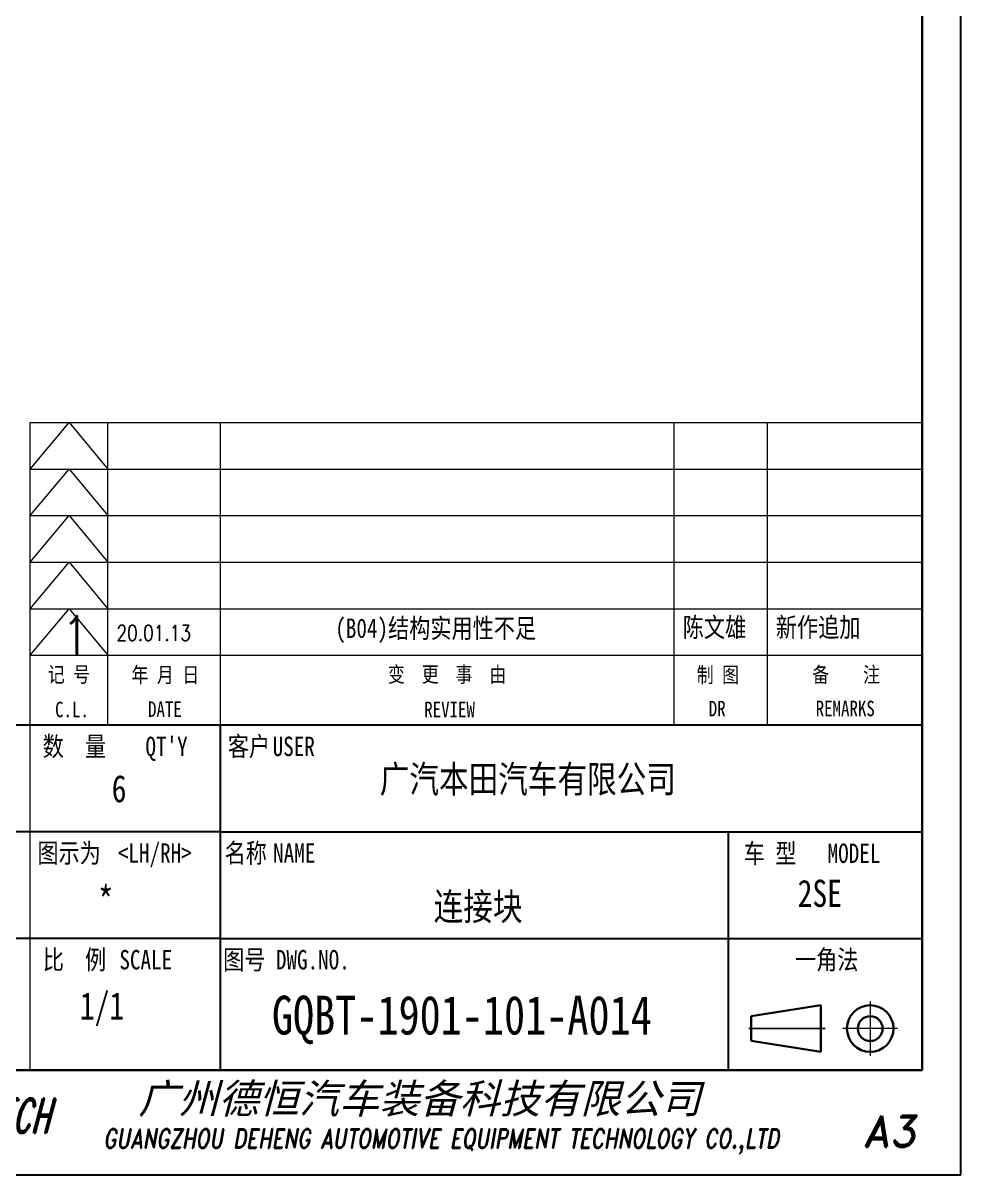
# Model space of a CAD drawing. Header units: millimetres. Extents: x 9230 to 30874, y -310 to 1935.
# Drawn here: x 30753.1 to 30874, y -309.5 to -161 of the extents above; entities that cross this region are included whole.
import ezdxf
from ezdxf.enums import TextEntityAlignment as Align

# ---------------------------------------------------------------- set-up
doc = ezdxf.new("R2010")
doc.units = ezdxf.units.MM
doc.linetypes.add('CENTER', pattern=[2, 1.25, -0.25, 0.25, -0.25])
doc.linetypes.add('DOT2', pattern=[0.125, 0, -0.125])
doc.layers.add('DIM', color=3, linetype='Continuous', lineweight=20)
doc.layers.add('图框', color=7, linetype='Continuous', lineweight=15)
doc.layers.add('YOUSHI', color=7, linetype='Continuous')
doc.layers.add('图\\M+19E79\\M+195B6\\M+18E9A', color=7, linetype='Continuous')
doc.styles.add('\\M+1955C\\M+191E8\\M+19793', font='Mingliu.ttf')
doc.styles.add('DIM', font='simplex.shx', dxfattribs={"width": 0.8, "bigfont": 'bigfont.shx'})
doc.styles.add('STYLE1', font='')
doc.styles.add('国标', font='simfang.ttf', dxfattribs={"width": 0.8})
doc.styles.add('宋体', font='', dxfattribs={"width": 0.8, "height": 5})
doc.styles.add('标题\\M+18E9A', font='romand.shx', dxfattribs={"oblique": 10, "bigfont": 'bigfont.shx'})
doc.styles.get('STYLE1').set_extended_font_data('SimSun')
doc.styles.get('宋体').set_extended_font_data('SimSun')

# ---------------------------------------------------------------- blocks, each defined once
blk = doc.blocks.new('标题栏')
at = {"layer": 'YOUSHI', "color": 3, "style": '\\M+1955C\\M+191E8\\M+19793'}
for tag, height, p in [("C'L-5", 2.5, (1949.09, 1139.57)), ('DATE-5', 2.5, (1961.62, 1139.57)), ('REVIEW-5', 2.5, (1997.84, 1139.57)), ('DR-5', 2.5, (2033.09, 1139.57)), ('REMARKS-5', 2.5, (2048.69, 1139.57)), ("C'L-4", 2.5, (1949.09, 1133.57)), ('DATE-4', 2.5, (1961.62, 1133.57)), ('REVIEW-4', 2.5, (1997.84, 1133.57)), ('DR-4', 2.5, (2033.09, 1133.57)), ('REMARKS-4', 2.5, (2048.69, 1133.57)), ("C'L-3", 2.5, (1949.09, 1127.57)), ('REMARKS-3', 2.5, (2048.69, 1127.57)), ('DATE-3', 2.5, (1961.62, 1127.57)), ('REVIEW-3', 2.5, (1997.84, 1127.57)), ('DR-3', 2.5, (2033.09, 1127.57)), ("C'L-2", 2.5, (1949.09, 1121.57)), ('DATE-2', 2.5, (1961.62, 1121.57)), ('REVIEW-2', 2.5, (1997.84, 1121.57)), ('DR-2', 2.5, (2033.09, 1121.57)), ('REMARKS-2', 2.5, (2048.69, 1121.57)), ("C'L-1", 2.5, (1949.09, 1115.57)), ('DATE-1', 2.5, (1961.62, 1115.57)), ('REVIEW-1', 2.5, (1997.84, 1115.57)), ('DR-1', 2.5, (2033.09, 1115.57)), ('REMARKS-1', 2.5, (2048.69, 1115.57)), ('USER', 3.5, (2018.01, 1099.18)), ("SG'TREAT", 3.5, (1927.72, 1096.01)), ('SCALE', 3.5, (1956.51, 1092.66)), ('NAME1', 3.5, (2003.1, 1087.12)), ("QT'Y", 3.5, (2045.63, 1083.44)), ('MATERIAL', 3.5, (1894.84, 1081.58)), ('NAME2', 3.5, (2003.1, 1080.73)), ('HARDBESS', 3.5, (1933.03, 1079.43)), ('MODEL', 3.5, (1956.2, 1069.8)), ("CHK'D", 3.5, (1889.07, 1067.55)), ('DESIGN', 3.5, (1908.36, 1067.55)), ('DRAW', 3.5, (1930.79, 1068.34)), ("DWG'NO", 3.5, (2000.2, 1066.34)), ('DATE', 1.75, (1935.74, 1062.41))]:
    blk.add_attdef(tag, text='', height=height, dxfattribs=at).set_placement(p, align=Align.CENTER)
blk = doc.blocks.new('GZDEH零件A3图框V01版')
at = {"color": 2, "linetype": 'ByBlock', "lineweight": 30}
for p, q in [((3250.44, -1825.99), (3259.44, -1824.59)), ((3259.44, -1830.59), (3259.44, -1824.59)), ((3250.44, -1825.99), (3250.44, -1829.19)), ((3250.44, -1829.19), (3259.44, -1830.59))]:
    blk.add_line(p, q, dxfattribs=at)
at = {"color": 1, "linetype": 'CENTER', "lineweight": 5, "ltscale": 16.256}
for p, q in [((3265.79, -1824.07), (3265.79, -1831.11)), ((3269.31, -1827.59), (3262.27, -1827.59))]:
    blk.add_line(p, q, dxfattribs=at)
at = {"color": 1, "linetype": 'CENTER', "lineweight": 5, "ltscale": 9.144}
for p, q in [((3259.96, -1827.59), (3250.14, -1827.59)), ((3250.14, -1827.59), (3259.96, -1827.59))]:
    blk.add_line(p, q, dxfattribs=at)
at = {"color": 2, "linetype": 'ByBlock', "lineweight": 30}
for radius in [3, 1.6]:
    blk.add_circle((3265.79, -1827.59), radius, dxfattribs=at)
at = {"layer": 'Defpoints', "linetype": 'Continuous'}
for p, q in [((3277.49, -1846.46), (3277.49, -1549.46)), ((2857.49, -1846.46), (3277.49, -1846.46))]:
    blk.add_line(p, q, dxfattribs=at)
at = {"layer": '图\\M+19E79\\M+195B6\\M+18E9A', "linetype": 'Continuous', "lineweight": 30}
for p, q in [((3272.49, -1832.96), (3272.49, -1554.46)), ((2882.49, -1832.96), (3272.49, -1832.96))]:
    blk.add_line(p, q, dxfattribs=at)
at = {"layer": '图\\M+19E79\\M+195B6\\M+18E9A', "color": 7}
blk.add_line((3272.49, -1788.46), (3092.49, -1788.46), dxfattribs=at)
at = {"layer": '图\\M+19E79\\M+195B6\\M+18E9A', "color": 9}
for p, q in [((3272.49, -1788.46), (3092.49, -1788.46)), ((3181.99, -1788.46), (3181.99, -1832.96)), ((3181.99, -1802.21), (3092.49, -1802.21)), ((3181.99, -1802.21), (3272.49, -1802.21)), ((3247.49, -1802.21), (3247.49, -1832.96)), ((3261.96, -1805.54), (3261.96, -1805.54)), ((3181.99, -1815.96), (3092.49, -1815.96)), ((3181.99, -1815.96), (3272.49, -1815.96))]:
    blk.add_line(p, q, dxfattribs=at)
at = {"layer": '图框', "color": 7}
for p, q in [((3157.49, -1749.46), (3272.49, -1749.46)), ((3157.49, -1832.96), (3157.49, -1749.46))]:
    blk.add_line(p, q, dxfattribs=at)
at = {"layer": '图框', "color": 9}
for p, q in [((3157.49, -1755.46), (3162.49, -1749.46)), ((3162.49, -1749.46), (3167.49, -1755.46)), ((3167.49, -1788.46), (3167.49, -1749.46)), ((3240.49, -1788.46), (3240.49, -1749.46)), ((3252.49, -1749.46), (3252.49, -1788.46)), ((3157.49, -1755.46), (3272.49, -1755.46)), ((3157.49, -1761.46), (3162.49, -1755.46)), ((3162.49, -1755.46), (3167.49, -1761.46)), ((3157.49, -1761.46), (3272.49, -1761.46)), ((3157.49, -1767.46), (3162.49, -1761.46)), ((3162.49, -1761.46), (3167.49, -1767.46)), ((3157.49, -1767.46), (3272.49, -1767.46)), ((3157.49, -1773.46), (3162.49, -1767.46)), ((3162.49, -1767.46), (3167.49, -1773.46)), ((3157.49, -1773.46), (3272.49, -1773.46)), ((3157.49, -1779.46), (3162.49, -1773.46)), ((3162.49, -1773.46), (3167.49, -1779.46)), ((3157.49, -1779.46), (3272.49, -1779.46))]:
    blk.add_line(p, q, dxfattribs=at)
at = {"layer": '图框', "color": 9, "linetype": 'Continuous'}
blk.add_line((3181.99, -1749.46), (3181.99, -1832.96), dxfattribs=at)
at = {"layer": '图\\M+19E79\\M+195B6\\M+18E9A', "color": 9, "style": '国标', "width": 0.8}
for s, p in [('数  量', (3159.08, -1792.46)), ("QT'Y ", (3172.34, -1792.46)), ('图示为', (3158.41, -1806.21)), ('<LH/RH>', (3168.78, -1806.21)), ('名称\u3000', (3182.54, -1806.21)), ('NAME', (3188.8, -1806.21)), ('比  例\u3000', (3159.1, -1819.96)), ('SCALE', (3168.98, -1819.96)), ('图号', (3182.36, -1819.96)), ('DWG.NO.', (3189.16, -1819.96)), ('一角法', (3256.08, -1819.96))]:
    blk.add_text(s, height=2.5, dxfattribs=at).set_placement(p)
for s, p in [('客户', (3185.68, -1792.46)), ('USER', (3191.46, -1792.46))]:
    blk.add_text(s, height=2.5, dxfattribs=at).set_placement(p, align=Align.CENTER)
for s, p in [('车 型', (3252.87, -1804.95)), ('MODEL', (3263.7, -1804.99))]:
    blk.add_text(s, height=2.5, dxfattribs=at).set_placement(p, align=Align.MIDDLE)
at = {"layer": '图\\M+19E79\\M+195B6\\M+18E9A', "color": 7, "lineweight": -3, "style": 'STYLE1', "oblique": 15}
blk.add_text('广州德恒汽车装备科技有限公司', height=3.8, dxfattribs=at).set_placement((3171.41, -1838.51))
at = {"layer": '图\\M+19E79\\M+195B6\\M+18E9A', "color": 7, "style": '标题\\M+18E9A'}
for s, height, oblique, width, p in [('DEH-TECH', 4.4, 15, 0.6, (3150.61, -1838.82)), ('GUANGZHOU DEHENG AUTOMOTIVE EQUIPMENT TECHNOLOGY CO.,LTD ', 2.5, 10, 0.75, (3211.1, -1842.14))]:
    blk.add_text(s, height=height, dxfattribs=dict(at, oblique=oblique, width=width)).set_placement(p, align=Align.MIDDLE)
at = {"layer": '图\\M+19E79\\M+195B6\\M+18E9A', "color": 7, "style": '标题\\M+18E9A', "oblique": 10}
blk.add_text('A3', height=4, dxfattribs=at).set_placement((3268.29, -1840.82), align=Align.MIDDLE)
at = {"layer": '图框', "color": 9, "style": '国标', "width": 0.8}
for s, p in [('记 号', (3162.47, -1782.94)), ('年 月 日', (3174.9, -1782.98)), ('变  更  事  由', (3211.24, -1782.93)), ('C.L.', (3162.86, -1787.45)), ('DATE', (3174.85, -1787.42)), ('REVIEW', (3211.55, -1787.45))]:
    blk.add_text(s, height=2, dxfattribs=at).set_placement(p, align=Align.CENTER)
for s, p in [('制 图', (3246.15, -1781.95)), ('备    注', (3262.68, -1781.92)), ('DR', (3246.06, -1786.34)), ('REMARKS', (3262.57, -1786.32))]:
    blk.add_text(s, height=2, dxfattribs=at).set_placement(p, align=Align.MIDDLE)

msp = doc.modelspace()

# ---------------------------------------------------------------- linework, layer by layer
at = {"layer": '图框', "color": 9}
for p, q in [((30754.037, -236.537), (30759.037, -230.537)), ((30759.037, -230.537), (30764.037, -236.537)), ((30754.037, -242.537), (30759.037, -236.537)), ((30754.037, -242.537), (30759.037, -236.537)), ((30759.037, -236.537), (30764.037, -242.537)), ((30759.037, -236.537), (30764.037, -242.537))]:
    msp.add_line(p, q, dxfattribs=at)

# ---------------------------------------------------------------- block references
ref = msp.add_blockref('标题栏', (28808.676, -1356.888))
ref.add_attrib("QT'Y", '6', dxfattribs={"layer": 'YOUSHI', "color": 3, "height": 3.5, "style": '国标', "width": 0.8}).set_placement((30765.486, -262.531), align=Align.BOTTOM_CENTER)
ref.add_attrib('NAME2', '连接块', dxfattribs={"layer": 'YOUSHI', "color": 3, "height": 3.5, "style": '国标', "width": 0.8}).set_placement((30811.777, -277.741), align=Align.BOTTOM_CENTER)
ref.add_attrib('USER', '广汽本田汽车有限公司', dxfattribs={"layer": 'YOUSHI', "color": 3, "height": 3.5, "style": '国标', "width": 0.8}).set_placement((30818.191, -261.303), align=Align.BOTTOM_CENTER)
ref.add_attrib('SCALE', '1/1', dxfattribs={"layer": 'YOUSHI', "color": 3, "height": 3.5, "style": '国标', "width": 0.8}).set_placement((30763.282, -290.546), align=Align.BOTTOM_CENTER)
ref.add_attrib('MODEL', '2SE', dxfattribs={"layer": 'YOUSHI', "color": 3, "height": 3.5, "style": '国标', "width": 0.8}).set_placement((30855.839, -276.032), align=Align.BOTTOM_CENTER)
ref.add_attrib('DRAW', '刘缤妍', dxfattribs={"layer": 'YOUSHI', "color": 3, "height": 3.5, "style": '国标', "width": 0.8}).set_placement((30720.491, -290.546), align=Align.BOTTOM_CENTER)
ref.add_attrib('DESIGN', '刘缤妍', dxfattribs={"layer": 'YOUSHI', "color": 3, "height": 3.5, "style": '国标', "width": 0.8}).set_placement((30698.48, -290.546), align=Align.BOTTOM_CENTER)
ref.add_attrib("CHK'D", '陈文雄', dxfattribs={"layer": 'YOUSHI', "color": 3, "height": 3.5, "style": '国标', "width": 0.8}).set_placement((30743.269, -290.546), align=Align.BOTTOM_CENTER)
ref.add_attrib('MATERIAL', 'SUS304', dxfattribs={"layer": 'YOUSHI', "color": 3, "height": 3.5, "style": '国标', "width": 0.8}).set_placement((30736.213, -262.531), align=Align.BOTTOM_CENTER)
ref.add_attrib("SG'TREAT", '*', dxfattribs={"layer": 'YOUSHI', "color": 3, "height": 3.5, "style": '国标', "width": 0.8}).set_placement((30736.244, -278.03), align=Align.BOTTOM_CENTER)
at = {"layer": '图框'}
msp.add_blockref('GZDEH零件A3图框V01版', (27596.546, 1536.924), dxfattribs=at)

# ---------------------------------------------------------------- texts
at = {"layer": 'DIM', "ltscale": 2, "attachment_point": 1}
for s, insert, char_height, width, style in [('{\\Fsimplex,bigfont|c134;1}', (30758.163, -237.537), 5, 5.46072, 'DIM'), ('{\\Fsimplex,bigfont|c134;1}', (30758.163, -237.537), 5, 5.46072, 'DIM'), ('(B04)结构实用性不足', (30793.361, -237.802), 2.5, 39.556, '宋体'), ('陈文雄', (30838.168, -237.685), 2.5, 31.48362, '宋体'), ('新作追加', (30850.168, -237.685), 2.5, 31.48362, '宋体'), ('{\\Fsimplex,bigfont|c134;20.01.13}', (30765.149, -238.665), 2, 13.38751, 'DIM')]:
    msp.add_mtext(s, dxfattribs=dict(at, insert=insert, char_height=char_height, width=width, style=style))
at = {"layer": 'DIM', "color": 3, "linetype": 'DOT2', "ltscale": 2, "style": '国标', "width": 0.8, "flags": 2}
msp.add_attdef('*', (30762.746, -276.069), 'LH/RH', height=3.75, dxfattribs=at)
at = {"layer": 'YOUSHI', "color": 3, "style": '宋体', "width": 0.8}
msp.add_text('GQBT-1901-101-A014', height=5, dxfattribs=at).set_placement((30785.191, -291.431))

doc.saveas('drawing.dxf')
